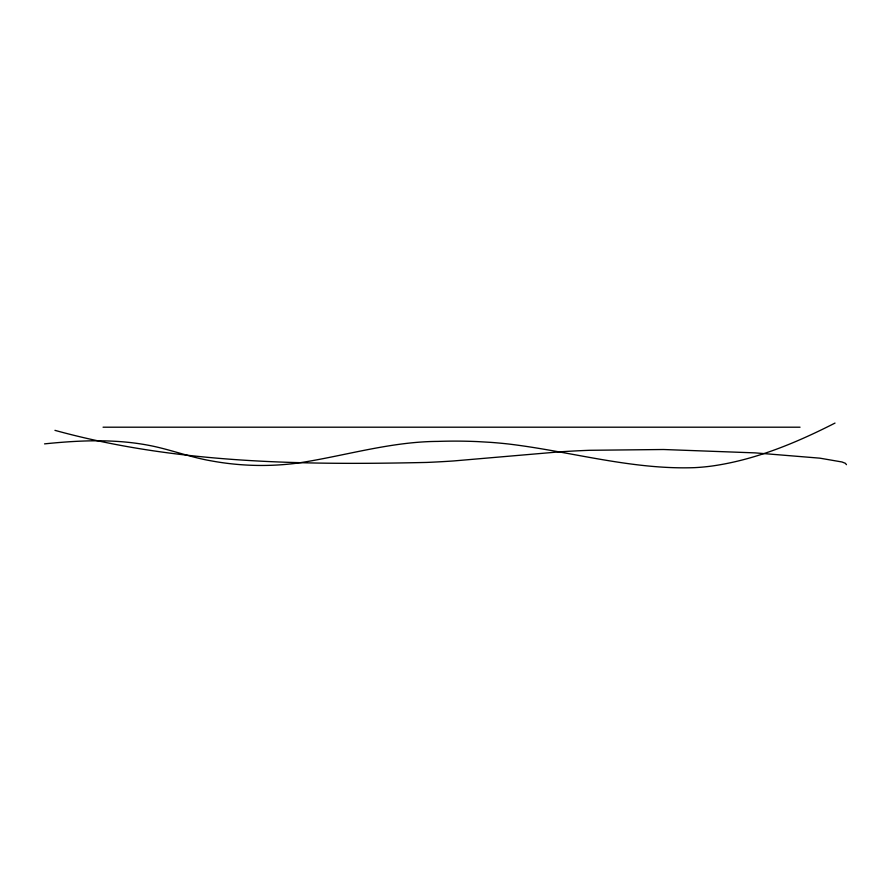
<?xml version="1.0" encoding="UTF-8"?>
<svg xmlns="http://www.w3.org/2000/svg" width="891" height="891" viewBox="0 0 891 891"><rect width="100%" height="100%" fill="white"/><g stroke="black" fill="none" stroke-linecap="round" stroke-linejoin="round"><path stroke-width="1.34" d="M835.012 423.08C796.198 442.827 755.234 459.956 711.831 466.049A209.062 209.062 0 0 1 694.735 467.641C631.752 469.925 570.663 451.436 508.605 444.019A456.159 456.159 0 0 0 490.462 442.348L477.776 441.613A504.696 504.696 0 0 0 437.949 441.401C390.336 441.624 344.605 455.98 297.906 463.064A270.998 270.998 0 0 1 285.554 464.423A277.858 277.858 0 0 1 210.855 460.792C189.382 457.083 168.967 448.975 147.527 445.099C113.569 438.773 78.731 440.366 44.55 443.874M103.055 427.201L800.04 427.201M54.952 430.353C175.661 463.598 302.383 465.191 426.756 462.429A1049.141 1049.141 0 0 0 453.608 460.948L559.437 451.86A1144.746 1144.746 0 0 1 589.33 450.3L663.483 449.51L755.2 452.884L819.854 458.163L842.017 461.983L845.403 463.32L846.45 464.679"/></g></svg>
